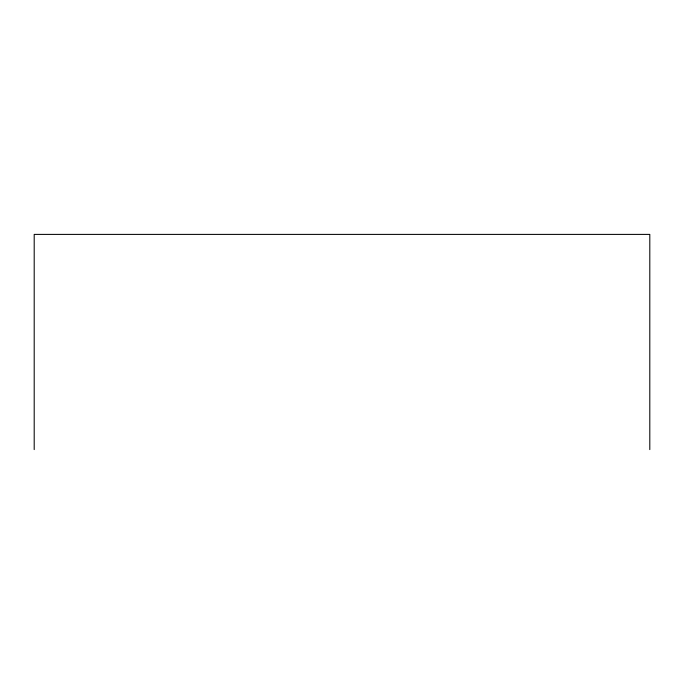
<?xml version="1.0" encoding="UTF-8"?>
<svg xmlns="http://www.w3.org/2000/svg" width="684" height="684" viewBox="0 0 684 684"><rect width="100%" height="100%" fill="white"/><g stroke="black" fill="none" stroke-linecap="round" stroke-linejoin="round"><path stroke-width="1.03" d="M649.8 449.602L649.8 234.398L34.2 234.398L34.2 449.602"/></g></svg>
